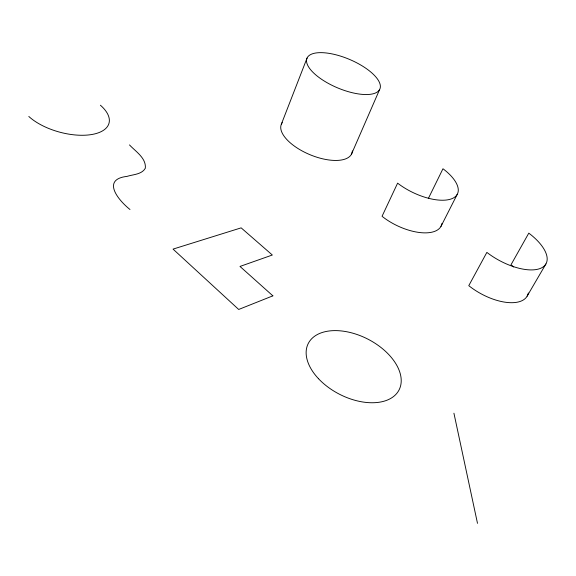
<?xml version="1.0" encoding="UTF-8"?>
<svg xmlns="http://www.w3.org/2000/svg" width="576" height="576" viewBox="0 0 576 576"><rect width="100%" height="100%" fill="white"/><g stroke="black" fill="none" stroke-linecap="round" stroke-linejoin="round"><path stroke-width="0.86" d="M281.383 124.114L307.044 58.097M351.418 154.289L379.584 89.611A39.564 15.43 22.9 0 0 331.927 53.878A39.564 15.43 22.9 0 0 318.809 77.321A39.564 15.43 22.9 0 0 379.584 89.611M428.429 198.331L442.973 168.754A40.702 18 25.6 0 1 450.662 199.123A40.702 18 25.6 0 1 397.613 183.154L382.046 216.295A39.938 18.857 25.6 0 0 419.724 232.538A39.938 18.857 25.6 0 0 441.994 223.402M440.957 226.411L457.236 194.342M527.119 296.172L545.933 263.923M129.485 144.914C135.554 151.474 146.383 158.09 145.325 168.242C141.754 174.528 133.186 174.413 127.066 176.378C101.138 179.316 118.26 200.174 129.989 209.506M453.924 413.208L477.497 523.354M100.397 105.214A45.569 21.593 15.3 0 1 91.166 134.611A45.569 21.593 15.3 0 1 28.8 116.46M352.354 150.912A38.146 17.107 22.6 0 1 310.824 155.045A38.146 17.107 22.6 0 1 282.269 122.594M528.314 292.982A42.084 20.405 28.9 0 1 468.778 285.667L486.864 252.389A42.919 19.519 28.6 0 0 541.058 268.114A42.919 19.519 28.6 0 0 528.79 233.136L510.991 264.794A42.084 20.405 28.9 0 1 513.713 266.998M272.873 295.841L238.694 309.463L173.052 249.106L241.15 227.858L272.333 255.024L239.99 266.436L272.873 295.841M318.528 378.727A50.99 30.996 27.1 0 0 398.966 390.118A50.99 30.996 27.1 0 0 343.526 331.214A50.99 30.996 27.1 0 0 318.528 378.727"/></g></svg>
